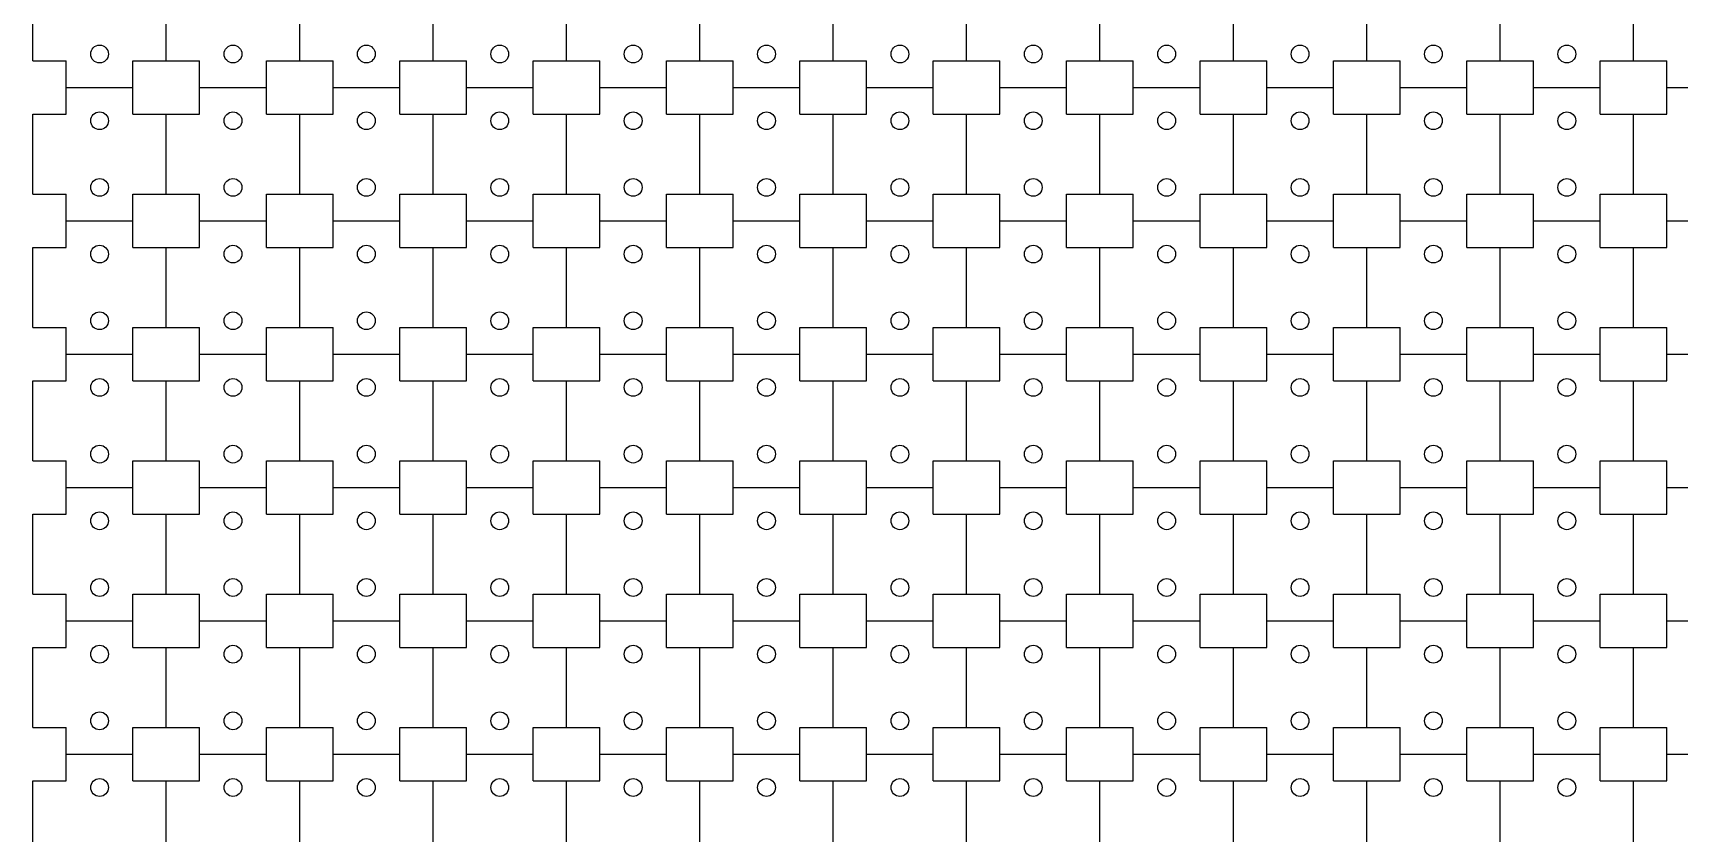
# Model space of a CAD drawing. Header units: millimetres. Extents: x 0 to 1500, y 0 to 750.
# Drawn here: x 0 to 370.2, y 192.2 to 372.2 of the extents above; entities that cross this region are included whole.
import ezdxf

# ---------------------------------------------------------------- set-up
doc = ezdxf.new("R2010")
doc.units = ezdxf.units.MM

msp = doc.modelspace()

# ---------------------------------------------------------------- linework, layer by layer
at = {"color": 7}
for p, q in [((0, 366), (0, 375)), ((30, 366), (30, 375)), ((60, 366), (60, 375)), ((90, 366), (90, 375)), ((120, 366), (120, 375)), ((150, 366), (150, 375)), ((180, 366), (180, 375)), ((210, 366), (210, 375)), ((240, 366), (240, 375)), ((270, 366), (270, 375)), ((300, 366), (300, 375)), ((330, 366), (330, 375)), ((360, 366), (360, 375)), ((0, 366), (7.5, 366)), ((7.5, 360), (7.5, 366)), ((22.5, 360), (22.5, 366)), ((22.5, 366), (30, 366)), ((30, 366), (37.5, 366)), ((37.5, 360), (37.5, 366)), ((52.5, 360), (52.5, 366)), ((52.5, 366), (60, 366)), ((60, 366), (67.5, 366)), ((67.5, 360), (67.5, 366)), ((82.5, 360), (82.5, 366)), ((82.5, 366), (90, 366)), ((90, 366), (97.5, 366)), ((97.5, 360), (97.5, 366)), ((112.5, 360), (112.5, 366)), ((112.5, 366), (120, 366)), ((120, 366), (127.5, 366)), ((127.5, 360), (127.5, 366)), ((142.5, 360), (142.5, 366)), ((142.5, 366), (150, 366)), ((150, 366), (157.5, 366)), ((157.5, 360), (157.5, 366)), ((172.5, 360), (172.5, 366)), ((172.5, 366), (180, 366)), ((180, 366), (187.5, 366)), ((187.5, 360), (187.5, 366)), ((202.5, 360), (202.5, 366)), ((202.5, 366), (210, 366)), ((210, 366), (217.5, 366)), ((217.5, 360), (217.5, 366)), ((232.5, 360), (232.5, 366)), ((232.5, 366), (240, 366)), ((240, 366), (247.5, 366)), ((247.5, 360), (247.5, 366)), ((262.5, 360), (262.5, 366)), ((262.5, 366), (270, 366)), ((270, 366), (277.5, 366)), ((277.5, 360), (277.5, 366)), ((292.5, 360), (292.5, 366)), ((292.5, 366), (300, 366)), ((300, 366), (307.5, 366)), ((307.5, 360), (307.5, 366)), ((322.5, 360), (322.5, 366)), ((322.5, 366), (330, 366)), ((330, 366), (337.5, 366)), ((337.5, 360), (337.5, 366)), ((352.5, 360), (352.5, 366)), ((352.5, 366), (360, 366)), ((360, 366), (367.5, 366)), ((367.5, 360), (367.5, 366)), ((7.5, 354), (7.5, 360)), ((7.5, 360), (15, 360)), ((15, 360), (22.5, 360)), ((22.5, 354), (22.5, 360)), ((37.5, 354), (37.5, 360)), ((37.5, 360), (45, 360)), ((45, 360), (52.5, 360)), ((52.5, 354), (52.5, 360)), ((67.5, 354), (67.5, 360)), ((67.5, 360), (75, 360)), ((75, 360), (82.5, 360)), ((82.5, 354), (82.5, 360)), ((97.5, 354), (97.5, 360)), ((97.5, 360), (105, 360)), ((105, 360), (112.5, 360)), ((112.5, 354), (112.5, 360)), ((127.5, 354), (127.5, 360)), ((127.5, 360), (135, 360)), ((135, 360), (142.5, 360)), ((142.5, 354), (142.5, 360)), ((157.5, 354), (157.5, 360)), ((157.5, 360), (165, 360)), ((165, 360), (172.5, 360)), ((172.5, 354), (172.5, 360)), ((187.5, 354), (187.5, 360)), ((187.5, 360), (195, 360)), ((195, 360), (202.5, 360)), ((202.5, 354), (202.5, 360)), ((217.5, 354), (217.5, 360)), ((217.5, 360), (225, 360)), ((225, 360), (232.5, 360)), ((232.5, 354), (232.5, 360)), ((247.5, 354), (247.5, 360)), ((247.5, 360), (255, 360)), ((255, 360), (262.5, 360)), ((262.5, 354), (262.5, 360)), ((277.5, 354), (277.5, 360)), ((277.5, 360), (285, 360)), ((285, 360), (292.5, 360)), ((292.5, 354), (292.5, 360)), ((307.5, 354), (307.5, 360)), ((307.5, 360), (315, 360)), ((315, 360), (322.5, 360)), ((322.5, 354), (322.5, 360)), ((337.5, 354), (337.5, 360)), ((337.5, 360), (345, 360)), ((345, 360), (352.5, 360)), ((352.5, 354), (352.5, 360)), ((367.5, 354), (367.5, 360)), ((367.5, 360), (375, 360)), ((0, 345), (0, 354)), ((0, 354), (7.5, 354)), ((22.5, 354), (30, 354)), ((30, 345), (30, 354)), ((30, 354), (37.5, 354)), ((52.5, 354), (60, 354)), ((60, 345), (60, 354)), ((60, 354), (67.5, 354)), ((82.5, 354), (90, 354)), ((90, 345), (90, 354)), ((90, 354), (97.5, 354)), ((112.5, 354), (120, 354)), ((120, 345), (120, 354)), ((120, 354), (127.5, 354)), ((142.5, 354), (150, 354)), ((150, 345), (150, 354)), ((150, 354), (157.5, 354)), ((172.5, 354), (180, 354)), ((180, 345), (180, 354)), ((180, 354), (187.5, 354)), ((202.5, 354), (210, 354)), ((210, 345), (210, 354)), ((210, 354), (217.5, 354)), ((232.5, 354), (240, 354)), ((240, 345), (240, 354)), ((240, 354), (247.5, 354)), ((262.5, 354), (270, 354)), ((270, 345), (270, 354)), ((270, 354), (277.5, 354)), ((292.5, 354), (300, 354)), ((300, 345), (300, 354)), ((300, 354), (307.5, 354)), ((322.5, 354), (330, 354)), ((330, 345), (330, 354)), ((330, 354), (337.5, 354)), ((352.5, 354), (360, 354)), ((360, 345), (360, 354)), ((360, 354), (367.5, 354)), ((0, 336), (0, 345)), ((30, 336), (30, 345)), ((60, 336), (60, 345)), ((90, 336), (90, 345)), ((120, 336), (120, 345)), ((150, 336), (150, 345)), ((180, 336), (180, 345)), ((210, 336), (210, 345)), ((240, 336), (240, 345)), ((270, 336), (270, 345)), ((300, 336), (300, 345)), ((330, 336), (330, 345)), ((360, 336), (360, 345)), ((0, 336), (7.5, 336)), ((7.5, 330), (7.5, 336)), ((22.5, 330), (22.5, 336)), ((22.5, 336), (30, 336)), ((30, 336), (37.5, 336)), ((37.5, 330), (37.5, 336)), ((52.5, 330), (52.5, 336)), ((52.5, 336), (60, 336)), ((60, 336), (67.5, 336)), ((67.5, 330), (67.5, 336)), ((82.5, 330), (82.5, 336)), ((82.5, 336), (90, 336)), ((90, 336), (97.5, 336)), ((97.5, 330), (97.5, 336)), ((112.5, 330), (112.5, 336)), ((112.5, 336), (120, 336)), ((120, 336), (127.5, 336)), ((127.5, 330), (127.5, 336)), ((142.5, 330), (142.5, 336)), ((142.5, 336), (150, 336)), ((150, 336), (157.5, 336)), ((157.5, 330), (157.5, 336)), ((172.5, 330), (172.5, 336)), ((172.5, 336), (180, 336)), ((180, 336), (187.5, 336)), ((187.5, 330), (187.5, 336)), ((202.5, 330), (202.5, 336)), ((202.5, 336), (210, 336)), ((210, 336), (217.5, 336)), ((217.5, 330), (217.5, 336)), ((232.5, 330), (232.5, 336)), ((232.5, 336), (240, 336)), ((240, 336), (247.5, 336)), ((247.5, 330), (247.5, 336)), ((262.5, 330), (262.5, 336)), ((262.5, 336), (270, 336)), ((270, 336), (277.5, 336)), ((277.5, 330), (277.5, 336)), ((292.5, 330), (292.5, 336)), ((292.5, 336), (300, 336)), ((300, 336), (307.5, 336)), ((307.5, 330), (307.5, 336)), ((322.5, 330), (322.5, 336)), ((322.5, 336), (330, 336)), ((330, 336), (337.5, 336)), ((337.5, 330), (337.5, 336)), ((352.5, 330), (352.5, 336)), ((352.5, 336), (360, 336)), ((360, 336), (367.5, 336)), ((367.5, 330), (367.5, 336)), ((7.5, 324), (7.5, 330)), ((7.5, 330), (15, 330)), ((15, 330), (22.5, 330)), ((22.5, 324), (22.5, 330)), ((37.5, 324), (37.5, 330)), ((37.5, 330), (45, 330)), ((45, 330), (52.5, 330)), ((52.5, 324), (52.5, 330)), ((67.5, 324), (67.5, 330)), ((67.5, 330), (75, 330)), ((75, 330), (82.5, 330)), ((82.5, 324), (82.5, 330)), ((97.5, 324), (97.5, 330)), ((97.5, 330), (105, 330)), ((105, 330), (112.5, 330)), ((112.5, 324), (112.5, 330)), ((127.5, 324), (127.5, 330)), ((127.5, 330), (135, 330)), ((135, 330), (142.5, 330)), ((142.5, 324), (142.5, 330)), ((157.5, 324), (157.5, 330)), ((157.5, 330), (165, 330)), ((165, 330), (172.5, 330)), ((172.5, 324), (172.5, 330)), ((187.5, 324), (187.5, 330)), ((187.5, 330), (195, 330)), ((195, 330), (202.5, 330)), ((202.5, 324), (202.5, 330)), ((217.5, 324), (217.5, 330)), ((217.5, 330), (225, 330)), ((225, 330), (232.5, 330)), ((232.5, 324), (232.5, 330)), ((247.5, 324), (247.5, 330)), ((247.5, 330), (255, 330)), ((255, 330), (262.5, 330)), ((262.5, 324), (262.5, 330)), ((277.5, 324), (277.5, 330)), ((277.5, 330), (285, 330)), ((285, 330), (292.5, 330)), ((292.5, 324), (292.5, 330)), ((307.5, 324), (307.5, 330)), ((307.5, 330), (315, 330)), ((315, 330), (322.5, 330)), ((322.5, 324), (322.5, 330)), ((337.5, 324), (337.5, 330)), ((337.5, 330), (345, 330)), ((345, 330), (352.5, 330)), ((352.5, 324), (352.5, 330)), ((367.5, 324), (367.5, 330)), ((367.5, 330), (375, 330)), ((0, 315), (0, 324)), ((0, 324), (7.5, 324)), ((22.5, 324), (30, 324)), ((30, 315), (30, 324)), ((30, 324), (37.5, 324)), ((52.5, 324), (60, 324)), ((60, 315), (60, 324)), ((60, 324), (67.5, 324)), ((82.5, 324), (90, 324)), ((90, 315), (90, 324)), ((90, 324), (97.5, 324)), ((112.5, 324), (120, 324)), ((120, 315), (120, 324)), ((120, 324), (127.5, 324)), ((142.5, 324), (150, 324)), ((150, 315), (150, 324)), ((150, 324), (157.5, 324)), ((172.5, 324), (180, 324)), ((180, 315), (180, 324)), ((180, 324), (187.5, 324)), ((202.5, 324), (210, 324)), ((210, 315), (210, 324)), ((210, 324), (217.5, 324)), ((232.5, 324), (240, 324)), ((240, 315), (240, 324)), ((240, 324), (247.5, 324)), ((262.5, 324), (270, 324)), ((270, 315), (270, 324)), ((270, 324), (277.5, 324)), ((292.5, 324), (300, 324)), ((300, 315), (300, 324)), ((300, 324), (307.5, 324)), ((322.5, 324), (330, 324)), ((330, 315), (330, 324)), ((330, 324), (337.5, 324)), ((352.5, 324), (360, 324)), ((360, 315), (360, 324)), ((360, 324), (367.5, 324)), ((0, 306), (0, 315)), ((30, 306), (30, 315)), ((60, 306), (60, 315)), ((90, 306), (90, 315)), ((120, 306), (120, 315)), ((150, 306), (150, 315)), ((180, 306), (180, 315)), ((210, 306), (210, 315)), ((240, 306), (240, 315)), ((270, 306), (270, 315)), ((300, 306), (300, 315)), ((330, 306), (330, 315)), ((360, 306), (360, 315)), ((0, 306), (7.5, 306)), ((7.5, 300), (7.5, 306)), ((22.5, 300), (22.5, 306)), ((22.5, 306), (30, 306)), ((30, 306), (37.5, 306)), ((37.5, 300), (37.5, 306)), ((52.5, 300), (52.5, 306)), ((52.5, 306), (60, 306)), ((60, 306), (67.5, 306)), ((67.5, 300), (67.5, 306)), ((82.5, 300), (82.5, 306)), ((82.5, 306), (90, 306)), ((90, 306), (97.5, 306)), ((97.5, 300), (97.5, 306)), ((112.5, 300), (112.5, 306)), ((112.5, 306), (120, 306)), ((120, 306), (127.5, 306)), ((127.5, 300), (127.5, 306)), ((142.5, 300), (142.5, 306)), ((142.5, 306), (150, 306)), ((150, 306), (157.5, 306)), ((157.5, 300), (157.5, 306)), ((172.5, 300), (172.5, 306)), ((172.5, 306), (180, 306)), ((180, 306), (187.5, 306)), ((187.5, 300), (187.5, 306)), ((202.5, 300), (202.5, 306)), ((202.5, 306), (210, 306)), ((210, 306), (217.5, 306)), ((217.5, 300), (217.5, 306)), ((232.5, 300), (232.5, 306)), ((232.5, 306), (240, 306)), ((240, 306), (247.5, 306)), ((247.5, 300), (247.5, 306)), ((262.5, 300), (262.5, 306)), ((262.5, 306), (270, 306)), ((270, 306), (277.5, 306)), ((277.5, 300), (277.5, 306)), ((292.5, 300), (292.5, 306)), ((292.5, 306), (300, 306)), ((300, 306), (307.5, 306)), ((307.5, 300), (307.5, 306)), ((322.5, 300), (322.5, 306)), ((322.5, 306), (330, 306)), ((330, 306), (337.5, 306)), ((337.5, 300), (337.5, 306)), ((352.5, 300), (352.5, 306)), ((352.5, 306), (360, 306)), ((360, 306), (367.5, 306)), ((367.5, 300), (367.5, 306)), ((7.5, 294), (7.5, 300)), ((7.5, 300), (15, 300)), ((15, 300), (22.5, 300)), ((22.5, 294), (22.5, 300)), ((37.5, 294), (37.5, 300)), ((37.5, 300), (45, 300)), ((45, 300), (52.5, 300)), ((52.5, 294), (52.5, 300)), ((67.5, 294), (67.5, 300)), ((67.5, 300), (75, 300)), ((75, 300), (82.5, 300)), ((82.5, 294), (82.5, 300)), ((97.5, 294), (97.5, 300)), ((97.5, 300), (105, 300)), ((105, 300), (112.5, 300)), ((112.5, 294), (112.5, 300)), ((127.5, 294), (127.5, 300)), ((127.5, 300), (135, 300)), ((135, 300), (142.5, 300)), ((142.5, 294), (142.5, 300)), ((157.5, 294), (157.5, 300)), ((157.5, 300), (165, 300)), ((165, 300), (172.5, 300)), ((172.5, 294), (172.5, 300)), ((187.5, 294), (187.5, 300)), ((187.5, 300), (195, 300)), ((195, 300), (202.5, 300)), ((202.5, 294), (202.5, 300)), ((217.5, 294), (217.5, 300)), ((217.5, 300), (225, 300)), ((225, 300), (232.5, 300)), ((232.5, 294), (232.5, 300)), ((247.5, 294), (247.5, 300)), ((247.5, 300), (255, 300)), ((255, 300), (262.5, 300)), ((262.5, 294), (262.5, 300)), ((277.5, 294), (277.5, 300)), ((277.5, 300), (285, 300)), ((285, 300), (292.5, 300)), ((292.5, 294), (292.5, 300)), ((307.5, 294), (307.5, 300)), ((307.5, 300), (315, 300)), ((315, 300), (322.5, 300)), ((322.5, 294), (322.5, 300)), ((337.5, 294), (337.5, 300)), ((337.5, 300), (345, 300)), ((345, 300), (352.5, 300)), ((352.5, 294), (352.5, 300)), ((367.5, 294), (367.5, 300)), ((367.5, 300), (375, 300)), ((0, 285), (0, 294)), ((0, 294), (7.5, 294)), ((22.5, 294), (30, 294)), ((30, 285), (30, 294)), ((30, 294), (37.5, 294)), ((52.5, 294), (60, 294)), ((60, 285), (60, 294)), ((60, 294), (67.5, 294)), ((82.5, 294), (90, 294)), ((90, 285), (90, 294)), ((90, 294), (97.5, 294)), ((112.5, 294), (120, 294)), ((120, 285), (120, 294)), ((120, 294), (127.5, 294)), ((142.5, 294), (150, 294)), ((150, 285), (150, 294)), ((150, 294), (157.5, 294)), ((172.5, 294), (180, 294)), ((180, 285), (180, 294)), ((180, 294), (187.5, 294)), ((202.5, 294), (210, 294)), ((210, 285), (210, 294)), ((210, 294), (217.5, 294)), ((232.5, 294), (240, 294)), ((240, 285), (240, 294)), ((240, 294), (247.5, 294)), ((262.5, 294), (270, 294)), ((270, 285), (270, 294)), ((270, 294), (277.5, 294)), ((292.5, 294), (300, 294)), ((300, 285), (300, 294)), ((300, 294), (307.5, 294)), ((322.5, 294), (330, 294)), ((330, 285), (330, 294)), ((330, 294), (337.5, 294)), ((352.5, 294), (360, 294)), ((360, 285), (360, 294)), ((360, 294), (367.5, 294)), ((0, 276), (0, 285)), ((30, 276), (30, 285)), ((60, 276), (60, 285)), ((90, 276), (90, 285)), ((120, 276), (120, 285)), ((150, 276), (150, 285)), ((180, 276), (180, 285)), ((210, 276), (210, 285)), ((240, 276), (240, 285)), ((270, 276), (270, 285)), ((300, 276), (300, 285)), ((330, 276), (330, 285)), ((360, 276), (360, 285)), ((0, 276), (7.5, 276)), ((7.5, 270), (7.5, 276)), ((22.5, 270), (22.5, 276)), ((22.5, 276), (30, 276)), ((30, 276), (37.5, 276)), ((37.5, 270), (37.5, 276)), ((52.5, 270), (52.5, 276)), ((52.5, 276), (60, 276)), ((60, 276), (67.5, 276)), ((67.5, 270), (67.5, 276)), ((82.5, 270), (82.5, 276)), ((82.5, 276), (90, 276)), ((90, 276), (97.5, 276)), ((97.5, 270), (97.5, 276)), ((112.5, 270), (112.5, 276)), ((112.5, 276), (120, 276)), ((120, 276), (127.5, 276)), ((127.5, 270), (127.5, 276)), ((142.5, 270), (142.5, 276)), ((142.5, 276), (150, 276)), ((150, 276), (157.5, 276)), ((157.5, 270), (157.5, 276)), ((172.5, 270), (172.5, 276)), ((172.5, 276), (180, 276)), ((180, 276), (187.5, 276)), ((187.5, 270), (187.5, 276)), ((202.5, 270), (202.5, 276)), ((202.5, 276), (210, 276)), ((210, 276), (217.5, 276)), ((217.5, 270), (217.5, 276)), ((232.5, 270), (232.5, 276)), ((232.5, 276), (240, 276)), ((240, 276), (247.5, 276)), ((247.5, 270), (247.5, 276)), ((262.5, 270), (262.5, 276)), ((262.5, 276), (270, 276)), ((270, 276), (277.5, 276)), ((277.5, 270), (277.5, 276)), ((292.5, 270), (292.5, 276)), ((292.5, 276), (300, 276)), ((300, 276), (307.5, 276)), ((307.5, 270), (307.5, 276)), ((322.5, 270), (322.5, 276)), ((322.5, 276), (330, 276)), ((330, 276), (337.5, 276)), ((337.5, 270), (337.5, 276)), ((352.5, 270), (352.5, 276)), ((352.5, 276), (360, 276)), ((360, 276), (367.5, 276)), ((367.5, 270), (367.5, 276)), ((7.5, 264), (7.5, 270)), ((7.5, 270), (15, 270)), ((15, 270), (22.5, 270)), ((22.5, 264), (22.5, 270)), ((37.5, 264), (37.5, 270)), ((37.5, 270), (45, 270)), ((45, 270), (52.5, 270)), ((52.5, 264), (52.5, 270)), ((67.5, 264), (67.5, 270)), ((67.5, 270), (75, 270)), ((75, 270), (82.5, 270)), ((82.5, 264), (82.5, 270)), ((97.5, 264), (97.5, 270)), ((97.5, 270), (105, 270)), ((105, 270), (112.5, 270)), ((112.5, 264), (112.5, 270)), ((127.5, 264), (127.5, 270)), ((127.5, 270), (135, 270)), ((135, 270), (142.5, 270)), ((142.5, 264), (142.5, 270)), ((157.5, 264), (157.5, 270)), ((157.5, 270), (165, 270)), ((165, 270), (172.5, 270)), ((172.5, 264), (172.5, 270)), ((187.5, 264), (187.5, 270)), ((187.5, 270), (195, 270)), ((195, 270), (202.5, 270)), ((202.5, 264), (202.5, 270)), ((217.5, 264), (217.5, 270)), ((217.5, 270), (225, 270)), ((225, 270), (232.5, 270)), ((232.5, 264), (232.5, 270)), ((247.5, 264), (247.5, 270)), ((247.5, 270), (255, 270)), ((255, 270), (262.5, 270)), ((262.5, 264), (262.5, 270)), ((277.5, 264), (277.5, 270)), ((277.5, 270), (285, 270)), ((285, 270), (292.5, 270)), ((292.5, 264), (292.5, 270)), ((307.5, 264), (307.5, 270)), ((307.5, 270), (315, 270)), ((315, 270), (322.5, 270)), ((322.5, 264), (322.5, 270)), ((337.5, 264), (337.5, 270)), ((337.5, 270), (345, 270)), ((345, 270), (352.5, 270)), ((352.5, 264), (352.5, 270)), ((367.5, 264), (367.5, 270)), ((367.5, 270), (375, 270)), ((0, 255), (0, 264)), ((0, 264), (7.5, 264)), ((22.5, 264), (30, 264)), ((30, 255), (30, 264)), ((30, 264), (37.5, 264)), ((52.5, 264), (60, 264)), ((60, 255), (60, 264)), ((60, 264), (67.5, 264)), ((82.5, 264), (90, 264)), ((90, 255), (90, 264)), ((90, 264), (97.5, 264)), ((112.5, 264), (120, 264)), ((120, 255), (120, 264)), ((120, 264), (127.5, 264)), ((142.5, 264), (150, 264)), ((150, 255), (150, 264)), ((150, 264), (157.5, 264)), ((172.5, 264), (180, 264)), ((180, 255), (180, 264)), ((180, 264), (187.5, 264)), ((202.5, 264), (210, 264)), ((210, 255), (210, 264)), ((210, 264), (217.5, 264)), ((232.5, 264), (240, 264)), ((240, 255), (240, 264)), ((240, 264), (247.5, 264)), ((262.5, 264), (270, 264)), ((270, 255), (270, 264)), ((270, 264), (277.5, 264)), ((292.5, 264), (300, 264)), ((300, 255), (300, 264)), ((300, 264), (307.5, 264)), ((322.5, 264), (330, 264)), ((330, 255), (330, 264)), ((330, 264), (337.5, 264)), ((352.5, 264), (360, 264)), ((360, 255), (360, 264)), ((360, 264), (367.5, 264)), ((0, 246), (0, 255)), ((30, 246), (30, 255)), ((60, 246), (60, 255)), ((90, 246), (90, 255)), ((120, 246), (120, 255)), ((150, 246), (150, 255)), ((180, 246), (180, 255)), ((210, 246), (210, 255)), ((240, 246), (240, 255)), ((270, 246), (270, 255)), ((300, 246), (300, 255)), ((330, 246), (330, 255)), ((360, 246), (360, 255)), ((0, 246), (7.5, 246)), ((7.5, 240), (7.5, 246)), ((22.5, 240), (22.5, 246)), ((22.5, 246), (30, 246)), ((30, 246), (37.5, 246)), ((37.5, 240), (37.5, 246)), ((52.5, 240), (52.5, 246)), ((52.5, 246), (60, 246)), ((60, 246), (67.5, 246)), ((67.5, 240), (67.5, 246)), ((82.5, 240), (82.5, 246)), ((82.5, 246), (90, 246)), ((90, 246), (97.5, 246)), ((97.5, 240), (97.5, 246)), ((112.5, 240), (112.5, 246)), ((112.5, 246), (120, 246)), ((120, 246), (127.5, 246)), ((127.5, 240), (127.5, 246)), ((142.5, 240), (142.5, 246)), ((142.5, 246), (150, 246)), ((150, 246), (157.5, 246)), ((157.5, 240), (157.5, 246)), ((172.5, 240), (172.5, 246)), ((172.5, 246), (180, 246)), ((180, 246), (187.5, 246)), ((187.5, 240), (187.5, 246)), ((202.5, 240), (202.5, 246)), ((202.5, 246), (210, 246)), ((210, 246), (217.5, 246)), ((217.5, 240), (217.5, 246)), ((232.5, 240), (232.5, 246)), ((232.5, 246), (240, 246)), ((240, 246), (247.5, 246)), ((247.5, 240), (247.5, 246)), ((262.5, 240), (262.5, 246)), ((262.5, 246), (270, 246)), ((270, 246), (277.5, 246)), ((277.5, 240), (277.5, 246)), ((292.5, 240), (292.5, 246)), ((292.5, 246), (300, 246)), ((300, 246), (307.5, 246)), ((307.5, 240), (307.5, 246)), ((322.5, 240), (322.5, 246)), ((322.5, 246), (330, 246)), ((330, 246), (337.5, 246)), ((337.5, 240), (337.5, 246)), ((352.5, 240), (352.5, 246)), ((352.5, 246), (360, 246)), ((360, 246), (367.5, 246)), ((367.5, 240), (367.5, 246)), ((7.5, 234), (7.5, 240)), ((7.5, 240), (15, 240)), ((15, 240), (22.5, 240)), ((22.5, 234), (22.5, 240)), ((37.5, 234), (37.5, 240)), ((37.5, 240), (45, 240)), ((45, 240), (52.5, 240)), ((52.5, 234), (52.5, 240)), ((67.5, 234), (67.5, 240)), ((67.5, 240), (75, 240)), ((75, 240), (82.5, 240)), ((82.5, 234), (82.5, 240)), ((97.5, 234), (97.5, 240)), ((97.5, 240), (105, 240)), ((105, 240), (112.5, 240)), ((112.5, 234), (112.5, 240)), ((127.5, 234), (127.5, 240)), ((127.5, 240), (135, 240)), ((135, 240), (142.5, 240)), ((142.5, 234), (142.5, 240)), ((157.5, 234), (157.5, 240)), ((157.5, 240), (165, 240)), ((165, 240), (172.5, 240)), ((172.5, 234), (172.5, 240)), ((187.5, 234), (187.5, 240)), ((187.5, 240), (195, 240)), ((195, 240), (202.5, 240)), ((202.5, 234), (202.5, 240)), ((217.5, 234), (217.5, 240)), ((217.5, 240), (225, 240)), ((225, 240), (232.5, 240)), ((232.5, 234), (232.5, 240)), ((247.5, 234), (247.5, 240)), ((247.5, 240), (255, 240)), ((255, 240), (262.5, 240)), ((262.5, 234), (262.5, 240)), ((277.5, 234), (277.5, 240)), ((277.5, 240), (285, 240)), ((285, 240), (292.5, 240)), ((292.5, 234), (292.5, 240)), ((307.5, 234), (307.5, 240)), ((307.5, 240), (315, 240)), ((315, 240), (322.5, 240)), ((322.5, 234), (322.5, 240)), ((337.5, 234), (337.5, 240)), ((337.5, 240), (345, 240)), ((345, 240), (352.5, 240)), ((352.5, 234), (352.5, 240)), ((367.5, 234), (367.5, 240)), ((367.5, 240), (375, 240)), ((0, 225), (0, 234)), ((0, 234), (7.5, 234)), ((22.5, 234), (30, 234)), ((30, 225), (30, 234)), ((30, 234), (37.5, 234)), ((52.5, 234), (60, 234)), ((60, 225), (60, 234)), ((60, 234), (67.5, 234)), ((82.5, 234), (90, 234)), ((90, 225), (90, 234)), ((90, 234), (97.5, 234)), ((112.5, 234), (120, 234)), ((120, 225), (120, 234)), ((120, 234), (127.5, 234)), ((142.5, 234), (150, 234)), ((150, 225), (150, 234)), ((150, 234), (157.5, 234)), ((172.5, 234), (180, 234)), ((180, 225), (180, 234)), ((180, 234), (187.5, 234)), ((202.5, 234), (210, 234)), ((210, 225), (210, 234)), ((210, 234), (217.5, 234)), ((232.5, 234), (240, 234)), ((240, 225), (240, 234)), ((240, 234), (247.5, 234)), ((262.5, 234), (270, 234)), ((270, 225), (270, 234)), ((270, 234), (277.5, 234)), ((292.5, 234), (300, 234)), ((300, 225), (300, 234)), ((300, 234), (307.5, 234)), ((322.5, 234), (330, 234)), ((330, 225), (330, 234)), ((330, 234), (337.5, 234)), ((352.5, 234), (360, 234)), ((360, 225), (360, 234)), ((360, 234), (367.5, 234)), ((0, 216), (0, 225)), ((30, 216), (30, 225)), ((60, 216), (60, 225)), ((90, 216), (90, 225)), ((120, 216), (120, 225)), ((150, 216), (150, 225)), ((180, 216), (180, 225)), ((210, 216), (210, 225)), ((240, 216), (240, 225)), ((270, 216), (270, 225)), ((300, 216), (300, 225)), ((330, 216), (330, 225)), ((360, 216), (360, 225)), ((0, 216), (7.5, 216)), ((7.5, 210), (7.5, 216)), ((22.5, 210), (22.5, 216)), ((22.5, 216), (30, 216)), ((30, 216), (37.5, 216)), ((37.5, 210), (37.5, 216)), ((52.5, 210), (52.5, 216)), ((52.5, 216), (60, 216)), ((60, 216), (67.5, 216)), ((67.5, 210), (67.5, 216)), ((82.5, 210), (82.5, 216)), ((82.5, 216), (90, 216)), ((90, 216), (97.5, 216)), ((97.5, 210), (97.5, 216)), ((112.5, 210), (112.5, 216)), ((112.5, 216), (120, 216)), ((120, 216), (127.5, 216)), ((127.5, 210), (127.5, 216)), ((142.5, 210), (142.5, 216)), ((142.5, 216), (150, 216)), ((150, 216), (157.5, 216)), ((157.5, 210), (157.5, 216)), ((172.5, 210), (172.5, 216)), ((172.5, 216), (180, 216)), ((180, 216), (187.5, 216)), ((187.5, 210), (187.5, 216)), ((202.5, 210), (202.5, 216)), ((202.5, 216), (210, 216)), ((210, 216), (217.5, 216)), ((217.5, 210), (217.5, 216)), ((232.5, 210), (232.5, 216)), ((232.5, 216), (240, 216)), ((240, 216), (247.5, 216)), ((247.5, 210), (247.5, 216)), ((262.5, 210), (262.5, 216)), ((262.5, 216), (270, 216)), ((270, 216), (277.5, 216)), ((277.5, 210), (277.5, 216)), ((292.5, 210), (292.5, 216)), ((292.5, 216), (300, 216)), ((300, 216), (307.5, 216)), ((307.5, 210), (307.5, 216)), ((322.5, 210), (322.5, 216)), ((322.5, 216), (330, 216)), ((330, 216), (337.5, 216)), ((337.5, 210), (337.5, 216)), ((352.5, 210), (352.5, 216)), ((352.5, 216), (360, 216)), ((360, 216), (367.5, 216)), ((367.5, 210), (367.5, 216)), ((7.5, 204), (7.5, 210)), ((7.5, 210), (15, 210)), ((15, 210), (22.5, 210)), ((22.5, 204), (22.5, 210)), ((37.5, 204), (37.5, 210)), ((37.5, 210), (45, 210)), ((45, 210), (52.5, 210)), ((52.5, 204), (52.5, 210)), ((67.5, 204), (67.5, 210)), ((67.5, 210), (75, 210)), ((75, 210), (82.5, 210)), ((82.5, 204), (82.5, 210)), ((97.5, 204), (97.5, 210)), ((97.5, 210), (105, 210)), ((105, 210), (112.5, 210)), ((112.5, 204), (112.5, 210)), ((127.5, 204), (127.5, 210)), ((127.5, 210), (135, 210)), ((135, 210), (142.5, 210)), ((142.5, 204), (142.5, 210)), ((157.5, 204), (157.5, 210)), ((157.5, 210), (165, 210)), ((165, 210), (172.5, 210)), ((172.5, 204), (172.5, 210)), ((187.5, 204), (187.5, 210)), ((187.5, 210), (195, 210)), ((195, 210), (202.5, 210)), ((202.5, 204), (202.5, 210)), ((217.5, 204), (217.5, 210)), ((217.5, 210), (225, 210)), ((225, 210), (232.5, 210)), ((232.5, 204), (232.5, 210)), ((247.5, 204), (247.5, 210)), ((247.5, 210), (255, 210)), ((255, 210), (262.5, 210)), ((262.5, 204), (262.5, 210)), ((277.5, 204), (277.5, 210)), ((277.5, 210), (285, 210)), ((285, 210), (292.5, 210)), ((292.5, 204), (292.5, 210)), ((307.5, 204), (307.5, 210)), ((307.5, 210), (315, 210)), ((315, 210), (322.5, 210)), ((322.5, 204), (322.5, 210)), ((337.5, 204), (337.5, 210)), ((337.5, 210), (345, 210)), ((345, 210), (352.5, 210)), ((352.5, 204), (352.5, 210)), ((367.5, 204), (367.5, 210)), ((367.5, 210), (375, 210)), ((0, 195), (0, 204)), ((0, 204), (7.5, 204)), ((22.5, 204), (30, 204)), ((30, 195), (30, 204)), ((30, 204), (37.5, 204)), ((52.5, 204), (60, 204)), ((60, 195), (60, 204)), ((60, 204), (67.5, 204)), ((82.5, 204), (90, 204)), ((90, 195), (90, 204)), ((90, 204), (97.5, 204)), ((112.5, 204), (120, 204)), ((120, 195), (120, 204)), ((120, 204), (127.5, 204)), ((142.5, 204), (150, 204)), ((150, 195), (150, 204)), ((150, 204), (157.5, 204)), ((172.5, 204), (180, 204)), ((180, 195), (180, 204)), ((180, 204), (187.5, 204)), ((202.5, 204), (210, 204)), ((210, 195), (210, 204)), ((210, 204), (217.5, 204)), ((232.5, 204), (240, 204)), ((240, 195), (240, 204)), ((240, 204), (247.5, 204)), ((262.5, 204), (270, 204)), ((270, 195), (270, 204)), ((270, 204), (277.5, 204)), ((292.5, 204), (300, 204)), ((300, 195), (300, 204)), ((300, 204), (307.5, 204)), ((322.5, 204), (330, 204)), ((330, 195), (330, 204)), ((330, 204), (337.5, 204)), ((352.5, 204), (360, 204)), ((360, 195), (360, 204)), ((360, 204), (367.5, 204)), ((0, 186), (0, 195)), ((30, 186), (30, 195)), ((60, 186), (60, 195)), ((90, 186), (90, 195)), ((120, 186), (120, 195)), ((150, 186), (150, 195)), ((180, 186), (180, 195)), ((210, 186), (210, 195)), ((240, 186), (240, 195)), ((270, 186), (270, 195)), ((300, 186), (300, 195)), ((330, 186), (330, 195)), ((360, 186), (360, 195))]:
    msp.add_line(p, q, dxfattribs=at)
at = {"color": 1}
for centre in [(15, 367.5), (45, 367.5), (75, 367.5), (105, 367.5), (135, 367.5), (165, 367.5), (195, 367.5), (225, 367.5), (255, 367.5), (285, 367.5), (315, 367.5), (345, 367.5), (15, 352.5), (45, 352.5), (75, 352.5), (105, 352.5), (135, 352.5), (165, 352.5), (195, 352.5), (225, 352.5), (255, 352.5), (285, 352.5), (315, 352.5), (345, 352.5), (15, 337.5), (45, 337.5), (75, 337.5), (105, 337.5), (135, 337.5), (165, 337.5), (195, 337.5), (225, 337.5), (255, 337.5), (285, 337.5), (315, 337.5), (345, 337.5), (15, 322.5), (45, 322.5), (75, 322.5), (105, 322.5), (135, 322.5), (165, 322.5), (195, 322.5), (225, 322.5), (255, 322.5), (285, 322.5), (315, 322.5), (345, 322.5), (15, 307.5), (45, 307.5), (75, 307.5), (105, 307.5), (135, 307.5), (165, 307.5), (195, 307.5), (225, 307.5), (255, 307.5), (285, 307.5), (315, 307.5), (345, 307.5), (15, 292.5), (45, 292.5), (75, 292.5), (105, 292.5), (135, 292.5), (165, 292.5), (195, 292.5), (225, 292.5), (255, 292.5), (285, 292.5), (315, 292.5), (345, 292.5), (15, 277.5), (45, 277.5), (75, 277.5), (105, 277.5), (135, 277.5), (165, 277.5), (195, 277.5), (225, 277.5), (255, 277.5), (285, 277.5), (315, 277.5), (345, 277.5), (15, 262.5), (45, 262.5), (75, 262.5), (105, 262.5), (135, 262.5), (165, 262.5), (195, 262.5), (225, 262.5), (255, 262.5), (285, 262.5), (315, 262.5), (345, 262.5), (15, 247.5), (45, 247.5), (75, 247.5), (105, 247.5), (135, 247.5), (165, 247.5), (195, 247.5), (225, 247.5), (255, 247.5), (285, 247.5), (315, 247.5), (345, 247.5), (15, 232.5), (45, 232.5), (75, 232.5), (105, 232.5), (135, 232.5), (165, 232.5), (195, 232.5), (225, 232.5), (255, 232.5), (285, 232.5), (315, 232.5), (345, 232.5), (15, 217.5), (45, 217.5), (75, 217.5), (105, 217.5), (135, 217.5), (165, 217.5), (195, 217.5), (225, 217.5), (255, 217.5), (285, 217.5), (315, 217.5), (345, 217.5), (15, 202.5), (45, 202.5), (75, 202.5), (105, 202.5), (135, 202.5), (165, 202.5), (195, 202.5), (225, 202.5), (255, 202.5), (285, 202.5), (315, 202.5), (345, 202.5)]:
    msp.add_circle(centre, 2, dxfattribs=at)

doc.saveas('drawing.dxf')
